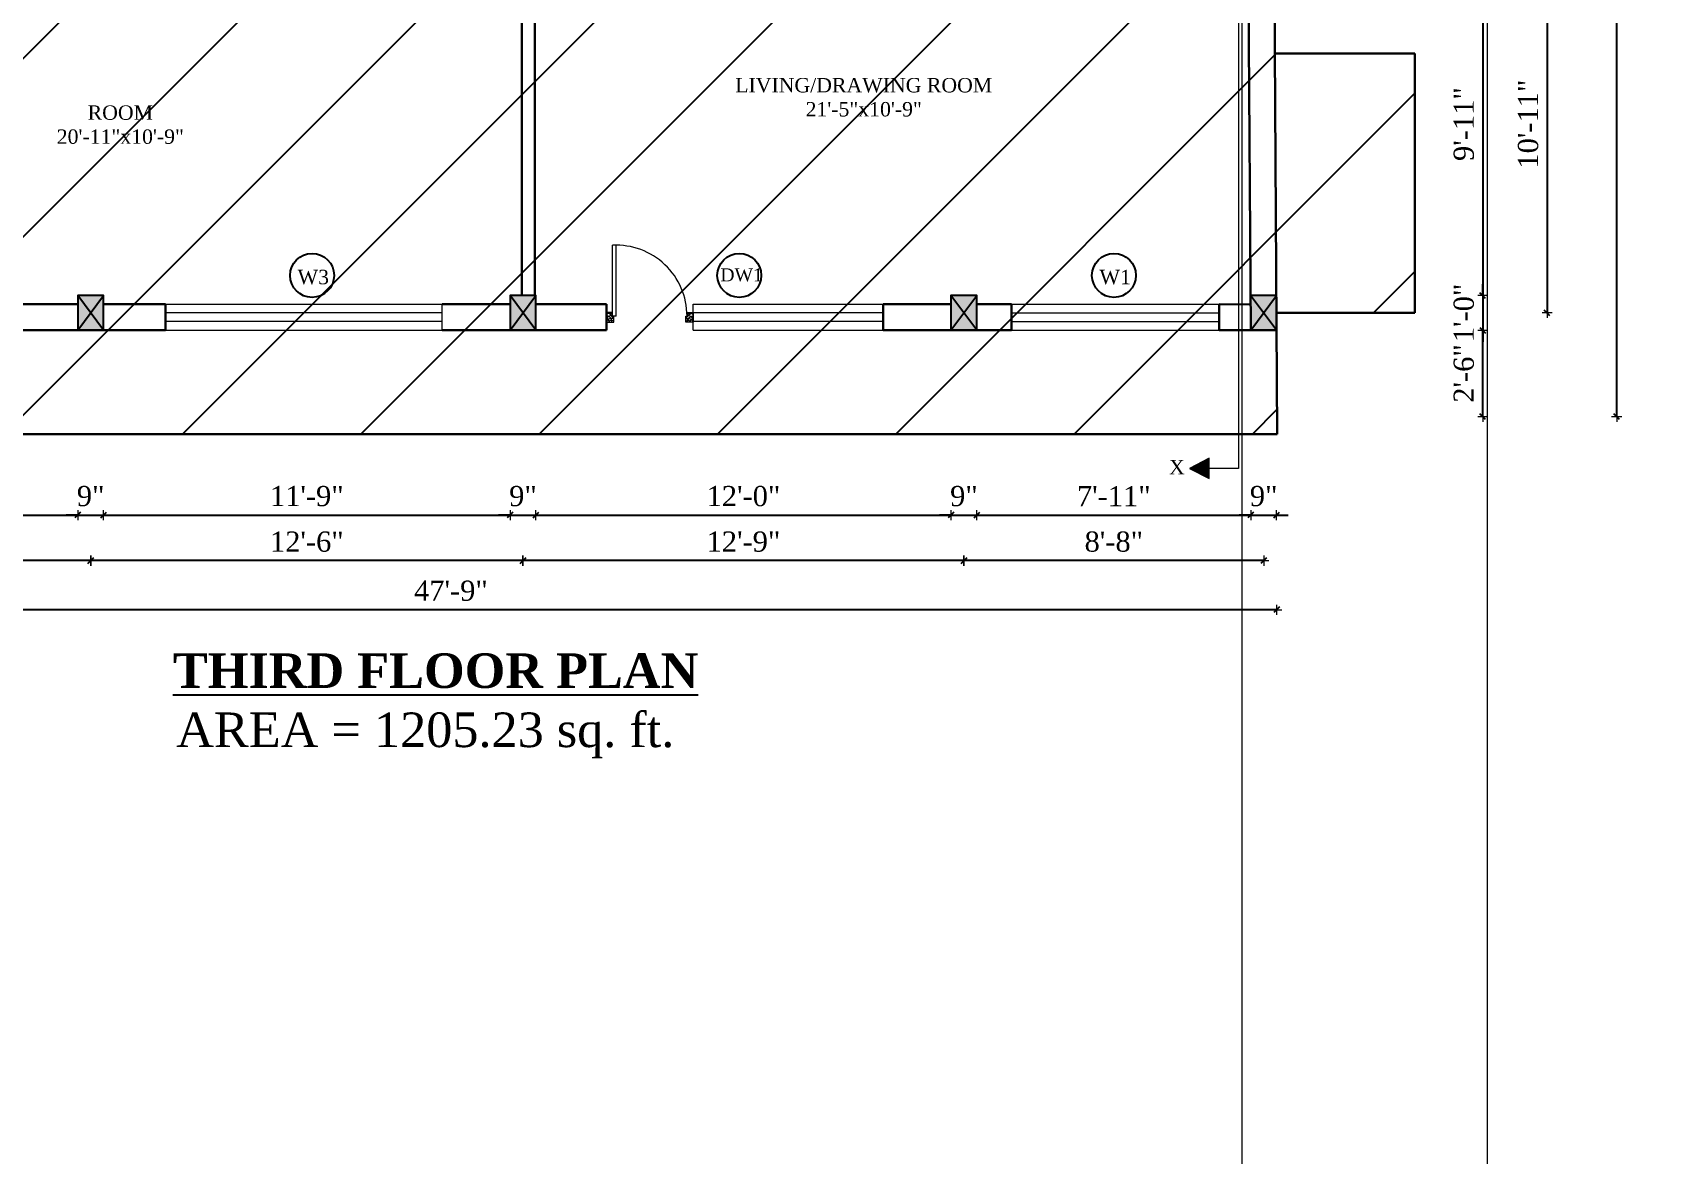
# Model space of a CAD drawing. Header units: inches. Extents: x 6873 to 34015, y -4436 to 8204.
# Drawn here: x 15819 to 16381, y 179 to 568 of the extents above; entities that cross this region are included whole.
import ezdxf

# ---------------------------------------------------------------- set-up
doc = ezdxf.new("R2010")
doc.units = ezdxf.units.IN
doc.header["$LTSCALE"] = 5
doc.header["$MEASUREMENT"] = 0
for name, color, linetype, lineweight in [('A-WALL', 7, 'Continuous', 9), ('Dimension', 7, 'Continuous', 18), ('DOOR', 62, 'Continuous', 0), ('Dw', 2, 'Continuous', 18)]:
    doc.layers.add(name, color=color, linetype=linetype, lineweight=lineweight)
doc.layers.add('dim line', color=7, linetype='Continuous', lineweight=15, true_color=0xfab2b2)
doc.layers.add('TEXT', color=6, linetype='Continuous')
doc.layers.add('WALL', color=7, linetype='Continuous')
doc.styles.add('ordinary', font='times.ttf')
doc.dimstyles.new('Copy of 96', dxfattribs={"dimtxt": 7, "dimasz": 4, "dimexe": 0.5, "dimexo": 0.5, "dimgap": 3, "dimtad": 1, "dimdec": 1, "dimzin": 11, "dimdsep": 46, "dimlunit": 4, "dimtxsty": 'ordinary', "dimblk": 'OBLIQUE', "dimcen": 0.09, "dimse1": 1, "dimse2": 1, "dimclrt": 6, "dimazin": 0, "dimtfac": 1, "dimtdec": 1, "dimtix": 1, "dimtmove": 2, "dimatfit": 3, "dimldrblk": 'leader', "dimfxl": 0.5, "dimfxlon": 1, "dimtolj": 1, "dimtzin": 0, "dimarcsym": 0})

# ---------------------------------------------------------------- blocks, each defined once
blk = doc.blocks.new('C1a')
at = {"color": 1, "ltscale": 5}
for p, q in [((18657.75, 4625.76), (18648.75, 4625.76)), ((18648.75, 4625.76), (18648.82, 4613.76)), ((18657.82, 4613.76), (18657.75, 4625.76)), ((18648.82, 4613.76), (18657.82, 4613.76))]:
    blk.add_line(p, q, dxfattribs=at)
blk = doc.blocks.new('A$C27B36B59')
at = {"layer": 'DOOR'}
for p, q in [((0, 4), (0, 0)), ((2.5, 4), (0, 4)), ((0, 0), (3, 0)), ((2.5, 2.5), (2.5, 4)), ((3, 2.5), (2.5, 2.5)), ((3, 0), (3, 2.5))]:
    blk.add_line(p, q, dxfattribs=at)
for centre, radius, start, end in [((-1.4, -0.54), 4.75, 22.14107, 72.83803), ((1.34, 2.09), 1.64, 45.13802, 144.89476), ((2.21, 0.3), 2.49, 83.31492, 152.65798), ((0.13, 0.37), 2.05, 349.48753, 93.68048), ((1.96, -0.47), 2.01, 58.74475, 166.49498), ((-0.06, 0.32), 1.13, 343.54197, 86.94698), ((2.08, -0.4), 1.17, 38.28162, 160.15192)]:
    blk.add_arc(centre, radius, start, end, dxfattribs=at)
blk = doc.blocks.new('D2')
at = {"layer": 'DOOR'}
for p, q in [((74473.95, 24047.59), (74473.95, 24018.09)), ((74473.95, 24047.59), (74475.45, 24047.59)), ((74475.45, 24047.59), (74475.45, 24018.13))]:
    blk.add_line(p, q, dxfattribs=at)
blk.add_arc((74473.95, 24047.59), 29.5, 180, 272.9146, dxfattribs=at)
at = {"layer": 'DOOR', "xscale": -1, "rotation": 180}
blk.add_blockref('A$C27B36B59', (74441.95, 24050.09), dxfattribs=at)
at = {"layer": 'DOOR', "rotation": 180}
blk.add_blockref('A$C27B36B59', (74477.95, 24050.09), dxfattribs=at)
blk = doc.blocks.new('x-x')
at = {"ltscale": 5}
for points in [[(11364.03, -701.52), (11364.03, -694.51), (11357.15, -698.09)], [(11364.03, -1135.52), (11364.03, -1128.51), (11357.15, -1132.09)]]:
    blk.add_hatch(color=256, dxfattribs=at).paths.add_polyline_path(points)
for p, q in [((11364.03, -694.51), (11357.15, -698.09)), ((11364.03, -701.52), (11364.03, -694.51)), ((11357.15, -698.09), (11364.03, -701.52)), ((11374.13, -698.09), (11364.03, -698.09)), ((11374.13, -698.09), (11374.13, -1132.09)), ((11364.03, -1128.51), (11357.15, -1132.09)), ((11364.03, -1135.52), (11364.03, -1128.51)), ((11357.15, -1132.09), (11364.03, -1135.52)), ((11374.13, -1132.09), (11364.03, -1132.09))]:
    blk.add_line(p, q, dxfattribs=at)
at = {"layer": 'A-WALL', "color": 1, "ltscale": 5}
blk.add_line((11374.13, -1120.09), (11374.13, -1132.09), dxfattribs=at)
at = {"layer": 'TEXT', "style": 'ordinary'}
for p in [(11350.08, -700.97), (11350.08, -1134.1)]:
    blk.add_text('X', height=5, dxfattribs=at).set_placement(p)
blk = doc.blocks.new('oblique')
at = {"color": 0, "lineweight": -2}
blk.add_line((0.25, 0.25), (-0.25, -0.25), dxfattribs=at)
at = {"layer": 'dim line', "lineweight": 9}
for p, q in [((-0.4375, 0), (0.4375, 0)), ((0, 0.4375), (0, -0.4375))]:
    blk.add_line(p, q, dxfattribs=at)
blk = doc.blocks.new('*D27')
at = {"layer": 'A-WALL', "color": 0, "lineweight": -2, "ltscale": 50, "transparency": 16777216}
blk.add_line((16246.24, 384.99), (16142.24, 384.99), dxfattribs=at)
at = {"layer": 'Defpoints', "color": 0, "ltscale": 50, "transparency": 16777216}
for p in [(16142.24, 464.92), (16246.24, 464.92), (16142.24, 384.99)]:
    blk.add_point(p, dxfattribs=at)
at = {"layer": 'A-WALL', "color": 0, "lineweight": -2, "ltscale": 50, "transparency": 16777216, "xscale": 4, "yscale": 4, "zscale": 4, "rotation": 180.0000000000005}
blk.add_blockref('oblique', (16142.24, 384.99), dxfattribs=at)
at = {"layer": 'A-WALL', "color": 0, "lineweight": -2, "ltscale": 50, "transparency": 16777216, "xscale": 4, "yscale": 4, "zscale": 4}
blk.add_blockref('oblique', (16246.24, 384.99), dxfattribs=at)
at = {"layer": 'A-WALL', "color": 6, "ltscale": 50, "transparency": 16777216, "insert": (16194.24, 391.55), "char_height": 7, "attachment_point": 5, "style": 'ordinary'}
blk.add_mtext('\\A1;8\'-8"', dxfattribs=at)
blk = doc.blocks.new('_OBLIQUE')
at = {"color": 0, "linetype": 'ByBlock'}
blk.add_line((-0.5, -0.5), (0.5, 0.5), dxfattribs=at)
blk = doc.blocks.new('leader')
at = {"layer": 'Dimension'}
for p, q in [((0, -4.33), (0, 4.33)), ((-4.42, 0), (4.42, 0))]:
    blk.add_line(p, q, dxfattribs=at)
blk = doc.blocks.new('*D28')
at = {"layer": 'A-WALL', "color": 0, "lineweight": -2, "ltscale": 50, "transparency": 16777216}
blk.add_line((16142.24, 384.99), (15989.24, 384.99), dxfattribs=at)
at = {"layer": 'Defpoints', "color": 0, "ltscale": 50, "transparency": 16777216}
for p in [(15989.24, 464.92), (16142.24, 464.92), (15989.24, 384.99)]:
    blk.add_point(p, dxfattribs=at)
at = {"layer": 'A-WALL', "color": 0, "lineweight": -2, "ltscale": 50, "transparency": 16777216, "xscale": 4, "yscale": 4, "zscale": 4, "rotation": 180}
blk.add_blockref('oblique', (15989.24, 384.99), dxfattribs=at)
at = {"layer": 'A-WALL', "color": 0, "lineweight": -2, "ltscale": 50, "transparency": 16777216, "xscale": 4, "yscale": 4, "zscale": 4}
blk.add_blockref('oblique', (16142.24, 384.99), dxfattribs=at)
at = {"layer": 'A-WALL', "color": 6, "ltscale": 50, "transparency": 16777216, "insert": (16065.74, 391.56), "char_height": 7, "attachment_point": 5, "style": 'ordinary'}
blk.add_mtext('\\A1;12\'-9"', dxfattribs=at)
blk = doc.blocks.new('*D29')
at = {"layer": 'A-WALL', "color": 0, "lineweight": -2, "ltscale": 50, "transparency": 16777216}
blk.add_line((15989.24, 384.99), (15839.24, 384.99), dxfattribs=at)
at = {"layer": 'Defpoints', "color": 0, "ltscale": 50, "transparency": 16777216}
for p in [(15839.24, 464.92), (15989.24, 464.92), (15839.24, 384.99)]:
    blk.add_point(p, dxfattribs=at)
at = {"layer": 'A-WALL', "color": 0, "lineweight": -2, "ltscale": 50, "transparency": 16777216, "xscale": 4, "yscale": 4, "zscale": 4, "rotation": 180}
blk.add_blockref('oblique', (15839.24, 384.99), dxfattribs=at)
at = {"layer": 'A-WALL', "color": 0, "lineweight": -2, "ltscale": 50, "transparency": 16777216, "xscale": 4, "yscale": 4, "zscale": 4}
blk.add_blockref('oblique', (15989.24, 384.99), dxfattribs=at)
at = {"layer": 'A-WALL', "color": 6, "ltscale": 50, "transparency": 16777216, "insert": (15914.24, 391.55), "char_height": 7, "attachment_point": 5, "style": 'ordinary'}
blk.add_mtext('\\A1;12\'-6"', dxfattribs=at)
blk = doc.blocks.new('*D30')
at = {"layer": 'A-WALL', "color": 0, "lineweight": -2, "ltscale": 50, "transparency": 16777216}
blk.add_line((15839.24, 384.99), (15682.91, 384.99), dxfattribs=at)
at = {"layer": 'Defpoints', "color": 0, "ltscale": 50, "transparency": 16777216}
for p in [(15682.91, 464.92), (15839.24, 464.92), (15682.91, 384.99)]:
    blk.add_point(p, dxfattribs=at)
at = {"layer": 'A-WALL', "color": 0, "lineweight": -2, "ltscale": 50, "transparency": 16777216, "xscale": 4, "yscale": 4, "zscale": 4, "rotation": 180}
blk.add_blockref('oblique', (15682.91, 384.99), dxfattribs=at)
at = {"layer": 'A-WALL', "color": 0, "lineweight": -2, "ltscale": 50, "transparency": 16777216, "xscale": 4, "yscale": 4, "zscale": 4}
blk.add_blockref('oblique', (15839.24, 384.99), dxfattribs=at)
at = {"layer": 'A-WALL', "color": 6, "ltscale": 50, "transparency": 16777216, "insert": (15761.07, 391.55), "char_height": 7, "attachment_point": 5, "style": 'ordinary'}
blk.add_mtext('\\A1;13\'-0"', dxfattribs=at)
blk = doc.blocks.new('*D31')
at = {"layer": 'A-WALL', "color": 0, "lineweight": -2, "ltscale": 50, "transparency": 16777216}
blk.add_line((16250.74, 367.96), (15677.74, 367.96), dxfattribs=at)
at = {"layer": 'Defpoints', "color": 0, "ltscale": 50, "transparency": 16777216}
for p in [(15677.74, 464.92), (16250.74, 464.92), (15677.74, 367.96)]:
    blk.add_point(p, dxfattribs=at)
at = {"layer": 'A-WALL', "color": 0, "lineweight": -2, "ltscale": 50, "transparency": 16777216, "xscale": 4, "yscale": 4, "zscale": 4, "rotation": 180}
blk.add_blockref('oblique', (15677.74, 367.96), dxfattribs=at)
at = {"layer": 'A-WALL', "color": 0, "lineweight": -2, "ltscale": 50, "transparency": 16777216, "xscale": 4, "yscale": 4, "zscale": 4}
blk.add_blockref('oblique', (16250.74, 367.96), dxfattribs=at)
at = {"layer": 'A-WALL', "color": 6, "ltscale": 50, "transparency": 16777216, "insert": (15964.24, 374.53), "char_height": 7, "attachment_point": 5, "style": 'ordinary'}
blk.add_mtext('\\A1;47\'-9"', dxfattribs=at)
blk = doc.blocks.new('*D39')
at = {"layer": 'A-WALL', "color": 0, "lineweight": -2, "ltscale": 50, "transparency": 16777216}
blk.add_line((15643.36, 484.43), (15835.28, 822.43), dxfattribs=at)
at = {"layer": 'Defpoints', "color": 0, "ltscale": 50, "transparency": 16777216}
for p in [(15835.28, 822.43), (15869.66, 802.92), (15677.74, 464.92)]:
    blk.add_point(p, dxfattribs=at)
at = {"layer": 'A-WALL', "color": 0, "lineweight": -2, "ltscale": 50, "transparency": 16777216, "xscale": 4, "yscale": 4, "zscale": 4}
for p, rotation in [((15835.28, 822.43), 60.41148549426839), ((15643.36, 484.43), 240.4114854942684)]:
    blk.add_blockref('oblique', p, dxfattribs=dict(at, rotation=rotation))
at = {"layer": 'A-WALL', "color": 6, "ltscale": 50, "transparency": 16777216, "insert": (15733.62, 656.67), "char_height": 7, "attachment_point": 5, "rotation": 60.4115, "style": 'ordinary'}
blk.add_mtext('\\A1;32\'-5"', dxfattribs=at)
blk = doc.blocks.new('*D52')
at = {"layer": 'A-WALL', "color": 0, "lineweight": -2, "ltscale": 50, "transparency": 16777216}
blk.add_line((15688.09, 400.79), (15834.74, 400.79), dxfattribs=at)
at = {"layer": 'Defpoints', "color": 0, "ltscale": 50, "transparency": 16777216}
for p in [(15688.09, 464.92), (15834.74, 464.92), (15834.74, 400.79)]:
    blk.add_point(p, dxfattribs=at)
at = {"layer": 'A-WALL', "color": 0, "lineweight": -2, "ltscale": 50, "transparency": 16777216, "xscale": 4, "yscale": 4, "zscale": 4, "rotation": 180}
blk.add_blockref('oblique', (15688.09, 400.79), dxfattribs=at)
at = {"layer": 'A-WALL', "color": 0, "lineweight": -2, "ltscale": 50, "transparency": 16777216, "xscale": 4, "yscale": 4, "zscale": 4}
blk.add_blockref('oblique', (15834.74, 400.79), dxfattribs=at)
at = {"layer": 'A-WALL', "color": 6, "ltscale": 50, "transparency": 16777216, "insert": (15761.41, 407.35), "char_height": 7, "attachment_point": 5, "style": 'ordinary'}
blk.add_mtext('\\A1;12\'-3"', dxfattribs=at)
blk = doc.blocks.new('*D53')
at = {"layer": 'A-WALL', "color": 0, "lineweight": -2, "ltscale": 50, "transparency": 16777216}
for p, q in [((15834.74, 400.79), (15830.74, 400.79)), ((15834.74, 400.79), (15843.74, 400.79)), ((15843.74, 400.79), (15847.74, 400.79))]:
    blk.add_line(p, q, dxfattribs=at)
at = {"layer": 'Defpoints', "color": 0, "ltscale": 50, "transparency": 16777216}
for p in [(15834.74, 464.92), (15843.74, 464.92), (15843.74, 400.79)]:
    blk.add_point(p, dxfattribs=at)
at = {"layer": 'A-WALL', "color": 0, "lineweight": -2, "ltscale": 50, "transparency": 16777216, "xscale": 4, "yscale": 4, "zscale": 4}
blk.add_blockref('oblique', (15834.74, 400.79), dxfattribs=at)
at = {"layer": 'A-WALL', "color": 0, "lineweight": -2, "ltscale": 50, "transparency": 16777216, "xscale": 4, "yscale": 4, "zscale": 4, "rotation": 180}
blk.add_blockref('oblique', (15843.74, 400.79), dxfattribs=at)
at = {"layer": 'A-WALL', "color": 6, "ltscale": 50, "transparency": 16777216, "insert": (15839.24, 407.36), "char_height": 7, "attachment_point": 5, "style": 'ordinary'}
blk.add_mtext('\\A1;9"', dxfattribs=at)
blk = doc.blocks.new('*D54')
at = {"layer": 'A-WALL', "color": 0, "lineweight": -2, "ltscale": 50, "transparency": 16777216}
blk.add_line((15843.74, 400.79), (15984.74, 400.79), dxfattribs=at)
at = {"layer": 'Defpoints', "color": 0, "ltscale": 50, "transparency": 16777216}
for p in [(15843.74, 464.92), (15984.74, 464.92), (15984.74, 400.79)]:
    blk.add_point(p, dxfattribs=at)
at = {"layer": 'A-WALL', "color": 0, "lineweight": -2, "ltscale": 50, "transparency": 16777216, "xscale": 4, "yscale": 4, "zscale": 4, "rotation": 180}
blk.add_blockref('oblique', (15843.74, 400.79), dxfattribs=at)
at = {"layer": 'A-WALL', "color": 0, "lineweight": -2, "ltscale": 50, "transparency": 16777216, "xscale": 4, "yscale": 4, "zscale": 4}
blk.add_blockref('oblique', (15984.74, 400.79), dxfattribs=at)
at = {"layer": 'A-WALL', "color": 6, "ltscale": 50, "transparency": 16777216, "insert": (15914.24, 407.36), "char_height": 7, "attachment_point": 5, "style": 'ordinary'}
blk.add_mtext('\\A1;11\'-9"', dxfattribs=at)
blk = doc.blocks.new('*D55')
at = {"layer": 'A-WALL', "color": 0, "lineweight": -2, "ltscale": 50, "transparency": 16777216}
for p, q in [((15984.74, 400.79), (15980.74, 400.79)), ((15984.74, 400.79), (15993.74, 400.79)), ((15993.74, 400.79), (15997.74, 400.79))]:
    blk.add_line(p, q, dxfattribs=at)
at = {"layer": 'Defpoints', "color": 0, "ltscale": 50, "transparency": 16777216}
for p in [(15984.74, 464.92), (15993.74, 464.92), (15993.74, 400.79)]:
    blk.add_point(p, dxfattribs=at)
at = {"layer": 'A-WALL', "color": 0, "lineweight": -2, "ltscale": 50, "transparency": 16777216, "xscale": 4, "yscale": 4, "zscale": 4}
blk.add_blockref('oblique', (15984.74, 400.79), dxfattribs=at)
at = {"layer": 'A-WALL', "color": 0, "lineweight": -2, "ltscale": 50, "transparency": 16777216, "xscale": 4, "yscale": 4, "zscale": 4, "rotation": 180}
blk.add_blockref('oblique', (15993.74, 400.79), dxfattribs=at)
at = {"layer": 'A-WALL', "color": 6, "ltscale": 50, "transparency": 16777216, "insert": (15989.24, 407.36), "char_height": 7, "attachment_point": 5, "style": 'ordinary'}
blk.add_mtext('\\A1;9"', dxfattribs=at)
blk = doc.blocks.new('*D56')
at = {"layer": 'A-WALL', "color": 0, "lineweight": -2, "ltscale": 50, "transparency": 16777216}
blk.add_line((15993.74, 400.79), (16137.74, 400.79), dxfattribs=at)
at = {"layer": 'Defpoints', "color": 0, "ltscale": 50, "transparency": 16777216}
for p in [(15993.74, 464.92), (16137.74, 464.92), (16137.74, 400.79)]:
    blk.add_point(p, dxfattribs=at)
at = {"layer": 'A-WALL', "color": 0, "lineweight": -2, "ltscale": 50, "transparency": 16777216, "xscale": 4, "yscale": 4, "zscale": 4, "rotation": 180}
blk.add_blockref('oblique', (15993.74, 400.79), dxfattribs=at)
at = {"layer": 'A-WALL', "color": 0, "lineweight": -2, "ltscale": 50, "transparency": 16777216, "xscale": 4, "yscale": 4, "zscale": 4}
blk.add_blockref('oblique', (16137.74, 400.79), dxfattribs=at)
at = {"layer": 'A-WALL', "color": 6, "ltscale": 50, "transparency": 16777216, "insert": (16065.74, 407.35), "char_height": 7, "attachment_point": 5, "style": 'ordinary'}
blk.add_mtext('\\A1;12\'-0"', dxfattribs=at)
blk = doc.blocks.new('*D57')
at = {"layer": 'A-WALL', "color": 0, "lineweight": -2, "ltscale": 50, "transparency": 16777216}
for p, q in [((16137.74, 400.79), (16133.74, 400.79)), ((16137.74, 400.79), (16146.74, 400.79)), ((16146.74, 400.79), (16150.74, 400.79))]:
    blk.add_line(p, q, dxfattribs=at)
at = {"layer": 'Defpoints', "color": 0, "ltscale": 50, "transparency": 16777216}
for p in [(16137.74, 464.92), (16146.74, 464.92), (16146.74, 400.79)]:
    blk.add_point(p, dxfattribs=at)
at = {"layer": 'A-WALL', "color": 0, "lineweight": -2, "ltscale": 50, "transparency": 16777216, "xscale": 4, "yscale": 4, "zscale": 4}
blk.add_blockref('oblique', (16137.74, 400.79), dxfattribs=at)
at = {"layer": 'A-WALL', "color": 0, "lineweight": -2, "ltscale": 50, "transparency": 16777216, "xscale": 4, "yscale": 4, "zscale": 4, "rotation": 180}
blk.add_blockref('oblique', (16146.74, 400.79), dxfattribs=at)
at = {"layer": 'A-WALL', "color": 6, "ltscale": 50, "transparency": 16777216, "insert": (16142.24, 407.36), "char_height": 7, "attachment_point": 5, "style": 'ordinary'}
blk.add_mtext('\\A1;9"', dxfattribs=at)
blk = doc.blocks.new('*D58')
at = {"layer": 'A-WALL', "color": 0, "lineweight": -2, "ltscale": 50, "transparency": 16777216}
blk.add_line((16146.74, 400.79), (16241.74, 400.79), dxfattribs=at)
at = {"layer": 'Defpoints', "color": 0, "ltscale": 50, "transparency": 16777216}
for p in [(16146.74, 464.92), (16241.74, 464.92), (16241.74, 400.79)]:
    blk.add_point(p, dxfattribs=at)
at = {"layer": 'A-WALL', "color": 0, "lineweight": -2, "ltscale": 50, "transparency": 16777216, "xscale": 4, "yscale": 4, "zscale": 4, "rotation": 180}
blk.add_blockref('oblique', (16146.74, 400.79), dxfattribs=at)
at = {"layer": 'A-WALL', "color": 0, "lineweight": -2, "ltscale": 50, "transparency": 16777216, "xscale": 4, "yscale": 4, "zscale": 4}
blk.add_blockref('oblique', (16241.74, 400.79), dxfattribs=at)
at = {"layer": 'A-WALL', "color": 6, "ltscale": 50, "transparency": 16777216, "insert": (16194.24, 407.36), "char_height": 7, "attachment_point": 5, "style": 'ordinary'}
blk.add_mtext('\\A1;7\'-11"', dxfattribs=at)
blk = doc.blocks.new('*D59')
at = {"layer": 'A-WALL', "color": 0, "lineweight": -2, "ltscale": 50, "transparency": 16777216}
for p, q in [((16241.74, 400.79), (16237.74, 400.79)), ((16241.74, 400.79), (16250.74, 400.79)), ((16250.74, 400.79), (16254.74, 400.79))]:
    blk.add_line(p, q, dxfattribs=at)
at = {"layer": 'Defpoints', "color": 0, "ltscale": 50, "transparency": 16777216}
for p in [(16241.74, 464.92), (16250.74, 464.92), (16250.74, 400.79)]:
    blk.add_point(p, dxfattribs=at)
at = {"layer": 'A-WALL', "color": 0, "lineweight": -2, "ltscale": 50, "transparency": 16777216, "xscale": 4, "yscale": 4, "zscale": 4}
blk.add_blockref('oblique', (16241.74, 400.79), dxfattribs=at)
at = {"layer": 'A-WALL', "color": 0, "lineweight": -2, "ltscale": 50, "transparency": 16777216, "xscale": 4, "yscale": 4, "zscale": 4, "rotation": 180}
blk.add_blockref('oblique', (16250.74, 400.79), dxfattribs=at)
at = {"layer": 'A-WALL', "color": 6, "ltscale": 50, "transparency": 16777216, "insert": (16246.24, 407.36), "char_height": 7, "attachment_point": 5, "style": 'ordinary'}
blk.add_mtext('\\A1;9"', dxfattribs=at)
blk = doc.blocks.new('*D65')
at = {"layer": 'A-WALL', "color": 0, "lineweight": -2, "ltscale": 50, "transparency": 16777216}
blk.add_line((16322.26, 595.92), (16322.26, 476.92), dxfattribs=at)
at = {"layer": 'Defpoints', "color": 0, "ltscale": 50, "transparency": 16777216}
for p in [(16249.93, 595.92), (16250.66, 476.92), (16322.26, 476.92)]:
    blk.add_point(p, dxfattribs=at)
at = {"layer": 'A-WALL', "color": 0, "lineweight": -2, "ltscale": 50, "transparency": 16777216, "xscale": 4, "yscale": 4, "zscale": 4}
for p, rotation in [((16322.26, 595.92), 90), ((16322.26, 476.92), 270)]:
    blk.add_blockref('oblique', p, dxfattribs=dict(at, rotation=rotation))
at = {"layer": 'A-WALL', "color": 6, "ltscale": 50, "transparency": 16777216, "insert": (16315.69, 536.42), "char_height": 7, "attachment_point": 5, "rotation": 90, "style": 'ordinary'}
blk.add_mtext('\\A1;9\'-11"', dxfattribs=at)
blk = doc.blocks.new('*D66')
at = {"layer": 'A-WALL', "color": 0, "lineweight": -2, "ltscale": 50, "transparency": 16777216}
for p, q in [((16322.26, 476.92), (16322.26, 480.92)), ((16322.26, 476.92), (16322.26, 464.92)), ((16322.26, 464.92), (16322.26, 460.92))]:
    blk.add_line(p, q, dxfattribs=at)
at = {"layer": 'Defpoints', "color": 0, "ltscale": 50, "transparency": 16777216}
for p in [(16250.66, 476.92), (16250.74, 464.92), (16322.26, 464.92)]:
    blk.add_point(p, dxfattribs=at)
at = {"layer": 'A-WALL', "color": 0, "lineweight": -2, "ltscale": 50, "transparency": 16777216, "xscale": 4, "yscale": 4, "zscale": 4}
for p, rotation in [((16322.26, 476.92), 270), ((16322.26, 464.92), 90)]:
    blk.add_blockref('oblique', p, dxfattribs=dict(at, rotation=rotation))
at = {"layer": 'A-WALL', "color": 6, "ltscale": 50, "transparency": 16777216, "insert": (16315.7, 470.92), "char_height": 7, "attachment_point": 5, "rotation": 90, "style": 'ordinary'}
blk.add_mtext('\\A1;1\'-0"', dxfattribs=at)
blk = doc.blocks.new('*D69')
at = {"layer": 'A-WALL', "color": 0, "lineweight": -2, "ltscale": 50, "transparency": 16777216}
blk.add_line((16344.57, 601.92), (16344.57, 470.92), dxfattribs=at)
at = {"layer": 'Defpoints', "color": 0, "ltscale": 50, "transparency": 16777216}
for p in [(16249.89, 601.92), (16250.7, 470.92), (16344.57, 470.92)]:
    blk.add_point(p, dxfattribs=at)
at = {"layer": 'A-WALL', "color": 0, "lineweight": -2, "ltscale": 50, "transparency": 16777216, "xscale": 4, "yscale": 4, "zscale": 4}
for p, rotation in [((16344.57, 601.92), 90), ((16344.57, 470.92), 270)]:
    blk.add_blockref('oblique', p, dxfattribs=dict(at, rotation=rotation))
at = {"layer": 'A-WALL', "color": 6, "ltscale": 50, "transparency": 16777216, "insert": (16338.01, 536.42), "char_height": 7, "attachment_point": 5, "rotation": 90, "style": 'ordinary'}
blk.add_mtext('\\A1;10\'-11"', dxfattribs=at)
blk = doc.blocks.new('*D70')
at = {"layer": 'A-WALL', "color": 0, "lineweight": -2, "ltscale": 50, "transparency": 16777216}
blk.add_line((16368.72, 434.92), (16368.72, 820.92), dxfattribs=at)
at = {"layer": 'Defpoints', "color": 0, "ltscale": 50, "transparency": 16777216}
for p in [(16248.55, 820.92), (16368.72, 820.92), (16250.92, 434.92)]:
    blk.add_point(p, dxfattribs=at)
at = {"layer": 'A-WALL', "color": 0, "lineweight": -2, "ltscale": 50, "transparency": 16777216, "xscale": 4, "yscale": 4, "zscale": 4}
for p, rotation in [((16368.72, 820.92), 90), ((16368.72, 434.92), 270)]:
    blk.add_blockref('oblique', p, dxfattribs=dict(at, rotation=rotation))
at = {"layer": 'A-WALL', "color": 6, "ltscale": 50, "transparency": 16777216, "insert": (16362.16, 627.92), "char_height": 7, "attachment_point": 5, "rotation": 90, "style": 'ordinary'}
blk.add_mtext('\\A1;32\'-2"', dxfattribs=at)
blk = doc.blocks.new('*D71')
at = {"layer": 'A-WALL', "color": 0, "lineweight": -2, "ltscale": 50, "transparency": 16777216}
blk.add_line((16322.26, 434.92), (16322.26, 464.92), dxfattribs=at)
at = {"layer": 'Defpoints', "color": 0, "ltscale": 50, "transparency": 16777216}
for p in [(16250.74, 464.92), (16322.26, 464.92), (16250.92, 434.92)]:
    blk.add_point(p, dxfattribs=at)
at = {"layer": 'A-WALL', "color": 0, "lineweight": -2, "ltscale": 50, "transparency": 16777216, "xscale": 4, "yscale": 4, "zscale": 4}
for p, rotation in [((16322.26, 464.92), 90), ((16322.26, 434.92), 270)]:
    blk.add_blockref('oblique', p, dxfattribs=dict(at, rotation=rotation))
at = {"layer": 'A-WALL', "color": 6, "ltscale": 50, "transparency": 16777216, "insert": (16315.7, 449.92), "char_height": 7, "attachment_point": 5, "rotation": 90, "style": 'ordinary'}
blk.add_mtext('\\A1;2\'-6"', dxfattribs=at)

msp = doc.modelspace()

# ---------------------------------------------------------------- hatches: boundary and pattern name
at = {"layer": 'A-WALL', "ltscale": 5}
h = msp.add_hatch(dxfattribs=at)
h.set_pattern_fill('ANSI31', color=256)
h.set_pattern_definition([(45, (9223.24439, 3742.41962), (-0.0883883476, 0.0883883476), [])])
h.paths.add_polyline_path([(15657.3, 428.92), (15890.1, 838.92), (16248.55, 838.92), (16250.15, 560.92), (16298.74, 560.92), (16298.74, 470.92), (16250.74, 470.92), (16250.96, 428.92)], flags=16)
h.paths.add_polyline_path([(15657.3, 428.92), (15890.1, 838.92), (16248.55, 838.92), (16250.15, 560.92), (16298.74, 560.92), (16298.74, 470.92), (16250.74, 470.92), (16250.96, 428.92)])
at = {"layer": 'WALL', "linetype": 'ByBlock', "ltscale": 5, "true_color": 0xf8991e}
h = msp.add_hatch(dxfattribs=at)
h.set_pattern_fill('ANSI31', color=30, scale=350)
h.set_pattern_definition([(45, (9223.244, 3742.42), (-30.93592, 30.93592), [])])
h.paths.add_polyline_path([(15657.3, 428.92), (15890.1, 838.92), (16248.55, 838.92), (16250.15, 560.92), (16298.74, 560.92), (16298.74, 470.92), (16250.74, 470.92), (16250.96, 428.92)])
h = msp.add_hatch(color=30, dxfattribs=at)
h.dxf.hatch_style = 1
h.paths.add_polyline_path([(15839.24, 470.92), (15834.74, 464.92), (15843.74, 464.92)])
h.paths.add_polyline_path([(15843.74, 464.92), (15843.74, 476.92), (15839.24, 470.92)])
h.paths.add_polyline_path([(15839.24, 470.92), (15843.74, 476.92), (15834.74, 476.92)])
h.paths.add_polyline_path([(15834.74, 476.92), (15834.74, 464.92), (15839.24, 470.92)])
h = msp.add_hatch(color=30, dxfattribs=at)
h.dxf.hatch_style = 1
h.paths.add_polyline_path([(15989.24, 470.92), (15984.74, 464.92), (15993.74, 464.92)])
h.paths.add_polyline_path([(15993.74, 464.92), (15993.74, 476.92), (15989.24, 470.92)])
h.paths.add_polyline_path([(15989.24, 470.92), (15993.74, 476.92), (15984.74, 476.92)])
h.paths.add_polyline_path([(15984.74, 476.92), (15984.74, 464.92), (15989.24, 470.92)])
h = msp.add_hatch(color=30, dxfattribs=at)
h.dxf.hatch_style = 1
h.paths.add_polyline_path([(16142.24, 470.92), (16137.74, 464.92), (16146.74, 464.92)])
h.paths.add_polyline_path([(16146.74, 464.92), (16146.74, 476.92), (16142.24, 470.92)])
h.paths.add_polyline_path([(16142.24, 470.92), (16146.74, 476.92), (16137.74, 476.92)])
h.paths.add_polyline_path([(16137.74, 476.92), (16137.74, 464.92), (16142.24, 470.92)])
h = msp.add_hatch(color=30, dxfattribs=at)
h.dxf.hatch_style = 1
h.paths.add_polyline_path([(16250.74, 464.92), (16246.2, 470.92), (16241.74, 464.92)])
h.paths.add_polyline_path([(16250.74, 464.92), (16250.66, 476.92), (16246.2, 470.92)])
h.paths.add_polyline_path([(16250.66, 476.92), (16241.66, 476.92), (16246.2, 470.92)])
h.paths.add_polyline_path([(16246.2, 470.92), (16241.66, 476.92), (16241.74, 464.92)])

# ---------------------------------------------------------------- linework, layer by layer
at = {"color": 1, "ltscale": 5}
for p, q in [((15834.74, 464.92), (15843.74, 476.92)), ((15843.74, 464.92), (15834.74, 476.92)), ((15984.74, 464.92), (15993.74, 476.92)), ((15993.74, 464.92), (15984.74, 476.92)), ((16137.74, 464.92), (16146.74, 476.92)), ((16146.74, 464.92), (16137.74, 476.92)), ((16250.74, 464.92), (16241.66, 476.92)), ((16241.74, 464.92), (16250.66, 476.92))]:
    msp.add_line(p, q, dxfattribs=at)
at = {"layer": 'A-WALL', "lineweight": 30}
for p, q in [((16241.74, 464.92), (16240.79, 619.42)), ((16250.96, 428.92), (16249.79, 619.42)), ((15988.8, 595.92), (15988.8, 476.92)), ((15993.3, 595.92), (15993.3, 476.92)), ((16298.74, 560.92), (16250.15, 560.92)), ((16298.74, 470.92), (16298.74, 560.92)), ((15810.24, 473.92), (15834.74, 473.92)), ((15843.74, 473.92), (15865.24, 473.92)), ((15865.24, 464.92), (15865.24, 473.92)), ((15961.24, 473.92), (15984.74, 473.92)), ((15993.74, 473.92), (16018.24, 473.92)), ((16018.24, 464.92), (16018.24, 473.92)), ((16114.24, 473.92), (16137.74, 473.92)), ((16114.24, 464.92), (16114.24, 473.92)), ((16146.74, 473.92), (16158.74, 473.92)), ((16158.74, 464.92), (16158.74, 473.92)), ((16230.74, 473.92), (16241.68, 473.86)), ((16230.74, 464.92), (16230.74, 473.92)), ((16250.74, 470.92), (16298.74, 470.92)), ((15810.24, 464.92), (15865.24, 464.92)), ((15961.24, 464.92), (16018.24, 464.92)), ((16114.24, 464.92), (16158.74, 464.92)), ((16230.74, 464.92), (16250.74, 464.92)), ((15657.3, 428.92), (16250.96, 428.92))]:
    msp.add_line(p, q, dxfattribs=at)
at = {"layer": 'A-WALL', "ltscale": 5}
for p in [(16238.75, 1449.35), (16323.9, -1296.79)]:
    msp.add_xline(p, (0, 1), dxfattribs=at)
msp.add_circle((15105.47, 278.39), 4288.21, dxfattribs=at)
at = {"layer": 'Dw', "color": 3}
for p, q in [((15865.24, 473.92), (15961.24, 473.92)), ((15961.24, 464.92), (15961.24, 473.92)), ((16048.24, 464.92), (16048.24, 473.92)), ((16048.24, 473.92), (16114.24, 473.92)), ((16158.74, 473.92), (16230.74, 473.92)), ((15961.24, 470.92), (15865.24, 470.92)), ((15961.24, 467.92), (15865.24, 467.92)), ((16114.24, 470.92), (16048.24, 470.92)), ((16114.24, 467.92), (16048.24, 467.92)), ((16158.71, 470.92), (16230.71, 470.92)), ((16158.71, 470.92), (16230.71, 470.92)), ((16158.71, 467.92), (16230.71, 467.92)), ((15865.24, 464.92), (15961.24, 464.92)), ((16048.24, 464.92), (16114.24, 464.92)), ((16158.71, 464.92), (16230.71, 464.92))]:
    msp.add_line(p, q, dxfattribs=at)
at = {"layer": 'TEXT'}
for centre in [(15916.06, 483.94), (16064.29, 483.94), (16194.29, 483.94)]:
    msp.add_circle(centre, 7.64, dxfattribs=at)
at = {"layer": 'WALL', "color": 2, "linetype": 'ByBlock', "ltscale": 5}
for points in [[(15834.74, 464.92), (15843.74, 464.92), (15843.74, 476.92), (15834.74, 476.92)], [(15984.74, 464.92), (15993.74, 464.92), (15993.74, 476.92), (15984.74, 476.92)], [(16137.74, 464.92), (16146.74, 464.92), (16146.74, 476.92), (16137.74, 476.92)], [(16241.66, 476.92), (16241.74, 464.92), (16250.74, 464.92), (16250.66, 476.92)]]:
    msp.add_lwpolyline(points, close=True, dxfattribs=at)

# ---------------------------------------------------------------- block references
at = {"layer": 'A-WALL', "color": 1}
msp.add_blockref('x-x', (4863.32, 1549.01), dxfattribs=at)
at = {"layer": 'WALL', "color": 2, "linetype": 'ByBlock', "xscale": 0.8332999999984168, "yscale": 0.8333000000002357, "zscale": 0.8333, "rotation": 180}
msp.add_blockref('D2', (78080.71, 20508.69), dxfattribs=at)
at = {"layer": 'WALL', "color": 2, "linetype": 'ByBlock', "ltscale": 5}
msp.add_blockref('C1a', (-2407.08, -4148.84), dxfattribs=at)

# ---------------------------------------------------------------- texts
at = {"layer": 'TEXT', "style": 'ordinary'}
for s, height, p in [('W3', 5, (15911.03, 480.88)), ('DW1', 4.5, (16057.73, 481.87)), ('W1', 5, (16189.26, 480.88))]:
    msp.add_text(s, height=height, rotation=0.0004, dxfattribs=at).set_placement(p)
at = {"layer": 'TEXT', "char_height": 5, "attachment_point": 8, "rotation": 359.9996, "style": 'ordinary'}
for s, insert in [('LIVING/DRAWING ROOM\\P21\'-5"x10\'-9"', (16107.46, 539)), ('ROOM\\P20\'-11"x10\'-9"', (15849.52, 529.5))]:
    msp.add_mtext_dynamic_manual_height_columns(s, width=101.5687, gutter_width=1720.72, heights=[0], dxfattribs=dict(at, insert=insert))
at = {"layer": 'TEXT', "char_height": 12, "width": 219.8151, "attachment_point": 8, "rotation": 359.9996, "style": 'ordinary'}
for s, insert in [('{\\fTimes New Roman|b1|i0|c0|p18;\\LTHIRD FLOOR PLAN}', (15958.92, 340.67)), ('AREA = 1205.23 sq. ft.', (15955.34, 316.43))]:
    msp.add_mtext(s, dxfattribs=dict(at, insert=insert))

# ---------------------------------------------------------------- dimensions: what is measured, and where the dimension line sits
at = {"layer": 'A-WALL', "ltscale": 50}
for p1, p2, distance, picture, middle in [((15677.74, 464.92), (15869.66, 802.92), 39.53, '*D39', (15733.62, 656.67)), ((16246.24, 464.92), (16142.24, 464.92), 79.93, '*D27', (16194.24, 391.55))]:
    dim = msp.add_aligned_dim(p1=p1, p2=p2, distance=distance, dimstyle='Copy of 96', override={"dimdec": 0, "dimblk": 'oblique', "dimtdec": 0, "dimarcsym": 1}, dxfattribs=at)
    dim.commit()
    dim.dimension.update_dxf_attribs({"geometry": picture, "text_midpoint": middle})
for base, p1, p2, picture, middle in [((16368.72, 820.92), (16250.92, 434.92), (16248.55, 820.92), '*D70', (16362.16, 627.92)), ((16344.57, 470.92), (16249.89, 601.92), (16250.7, 470.92), '*D69', (16338.01, 536.42)), ((16322.26, 476.92), (16249.93, 595.92), (16250.66, 476.92), '*D65', (16315.69, 536.42)), ((16322.26, 464.92), (16250.66, 476.92), (16250.74, 464.92), '*D66', (16315.7, 470.92)), ((16322.26, 464.92), (16250.92, 434.92), (16250.74, 464.92), '*D71', (16315.7, 449.92))]:
    dim = msp.add_linear_dim(base=base, p1=p1, p2=p2, angle=90, dimstyle='Copy of 96', override={"dimdec": 0, "dimblk": 'oblique', "dimtdec": 0, "dimarcsym": 1}, dxfattribs=at)
    dim.commit()
    dim.dimension.update_dxf_attribs({"geometry": picture, "text_midpoint": middle})
for base, p1, p2, picture, middle in [((15677.74, 367.96), (16250.74, 464.92), (15677.74, 464.92), '*D31', (15964.24, 374.53)), ((15682.91, 384.99), (15839.24, 464.92), (15682.91, 464.92), '*D30', (15761.07, 391.55)), ((15834.74, 400.79), (15688.09, 464.92), (15834.74, 464.92), '*D52', (15761.41, 407.35)), ((15843.74, 400.79), (15834.74, 464.92), (15843.74, 464.92), '*D53', (15839.24, 407.36)), ((15839.24, 384.99), (15989.24, 464.92), (15839.24, 464.92), '*D29', (15914.24, 391.55)), ((15984.74, 400.79), (15843.74, 464.92), (15984.74, 464.92), '*D54', (15914.24, 407.36)), ((15993.74, 400.79), (15984.74, 464.92), (15993.74, 464.92), '*D55', (15989.24, 407.36)), ((15989.24, 384.99), (16142.24, 464.92), (15989.24, 464.92), '*D28', (16065.74, 391.56)), ((16137.74, 400.79), (15993.74, 464.92), (16137.74, 464.92), '*D56', (16065.74, 407.35)), ((16146.74, 400.79), (16137.74, 464.92), (16146.74, 464.92), '*D57', (16142.24, 407.36)), ((16241.74, 400.79), (16146.74, 464.92), (16241.74, 464.92), '*D58', (16194.24, 407.36)), ((16250.74, 400.79), (16241.74, 464.92), (16250.74, 464.92), '*D59', (16246.24, 407.36))]:
    dim = msp.add_linear_dim(base=base, p1=p1, p2=p2, dimstyle='Copy of 96', override={"dimdec": 0, "dimblk": 'oblique', "dimtdec": 0, "dimarcsym": 1}, dxfattribs=at)
    dim.commit()
    dim.dimension.update_dxf_attribs({"geometry": picture, "text_midpoint": middle})

doc.saveas('drawing.dxf')
